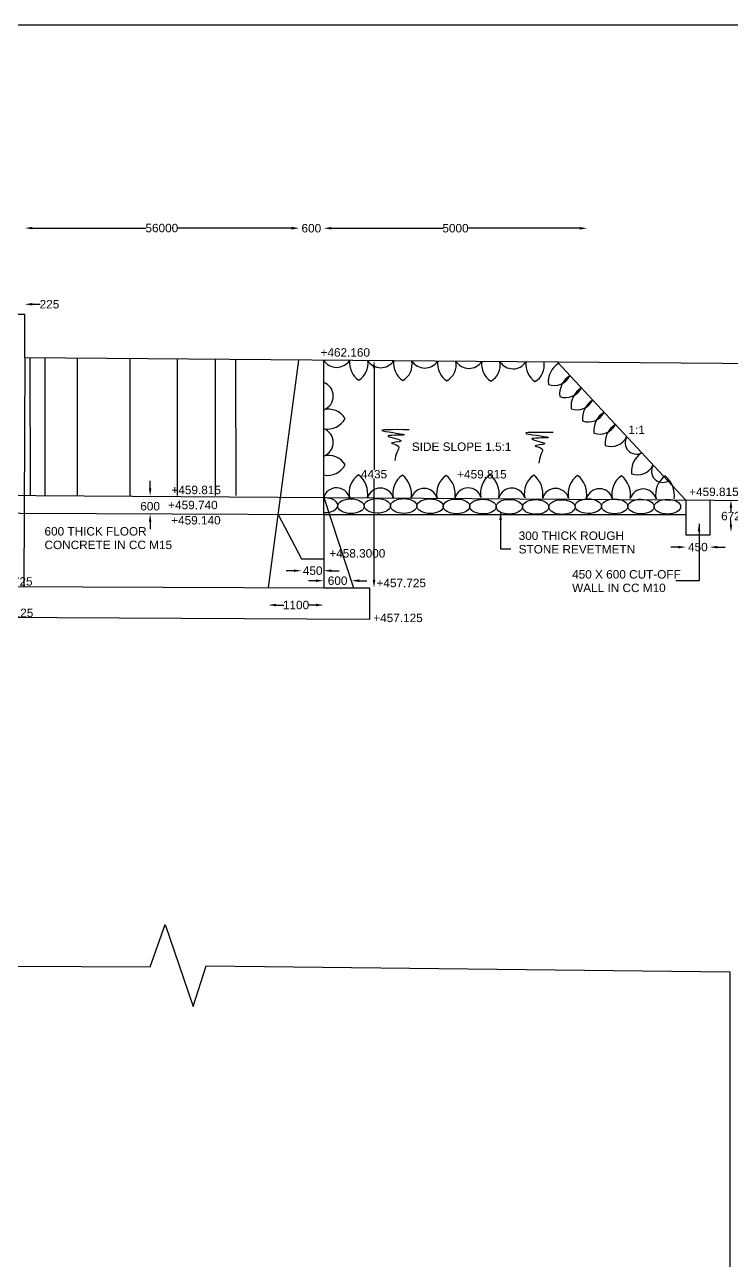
# Model space of a CAD drawing. Header units: inches. Extents: x 3910 to 36465, y 2 to 22749.
# Drawn here: x 24893 to 29503, y 14690 to 22749 of the extents above; entities that cross this region are included whole.
import ezdxf

# ---------------------------------------------------------------- set-up
doc = ezdxf.new("R2010")
doc.units = ezdxf.units.IN
doc.header["$MEASUREMENT"] = 0
doc.layers.add('DIMENSIONS', color=7, linetype='Continuous')
doc.styles.get("Standard").update_dxf_attribs({"font": 'arial.ttf', "height": 55})
doc.dimstyles.get("Standard").update_dxf_attribs({"dimtxt": 55, "dimasz": 50, "dimexe": 0.18, "dimexo": 0.0625, "dimgap": 0.09, "dimtad": 0, "dimtih": 1, "dimtoh": 1, "dimdec": 4, "dimzin": 0, "dimdsep": 46, "dimtxsty": 'Standard', "dimcen": 0.09, "dimse1": 1, "dimse2": 1, "dimadec": 0, "dimazin": 0, "dimtfac": 1, "dimtdec": 4, "dimtofl": 0, "dimtmove": 0, "dimatfit": 3, "dimfxl": 1, "dimtolj": 1, "dimtzin": 0, "dimarcsym": 0})

# ---------------------------------------------------------------- blocks, each defined once
blk = doc.blocks.new('*D37')
at = {"layer": 'Defpoints', "color": 0, "transparency": 16777216}
for p in [(25477.5, 19674.9), (25477, 19558.2), (25711.4, 19558.2)]:
    blk.add_point(p, dxfattribs=at)
at = {"layer": 'DIMENSIONS', "color": 0, "lineweight": -2, "transparency": 16777216}
for p, q in [((25711.4, 19724.9), (25711.4, 19774.9)), ((25711.4, 19508.2), (25711.4, 19458.2))]:
    blk.add_line(p, q, dxfattribs=at)
at = {"layer": 'DIMENSIONS', "color": 0, "transparency": 16777216}
for points in [[(25703, 19724.9), (25719.7, 19724.9), (25711.4, 19674.9)], [(25703, 19508.2), (25719.7, 19508.2), (25711.4, 19558.2)]]:
    blk.add_solid(points, dxfattribs=at)
at = {"layer": 'DIMENSIONS', "color": 0, "transparency": 16777216, "insert": (25711.4, 19608.2), "char_height": 55, "attachment_point": 5}
blk.add_mtext('\\A1;600', dxfattribs=at)
blk = doc.blocks.new('*D38')
at = {"layer": 'Defpoints', "color": 0, "transparency": 16777216}
for p in [(27131.3, 20557.9), (27143.3, 19076.6), (27172.1, 19076.6)]:
    blk.add_point(p, dxfattribs=at)
at = {"layer": 'DIMENSIONS', "color": 0, "lineweight": -2, "transparency": 16777216}
for p, q in [((27172.1, 20507.9), (27172.1, 19845.4)), ((27172.1, 19126.6), (27172.1, 19789))]:
    blk.add_line(p, q, dxfattribs=at)
at = {"layer": 'DIMENSIONS', "color": 0, "transparency": 16777216}
for points in [[(27163.8, 20507.9), (27180.5, 20507.9), (27172.1, 20557.9)], [(27163.8, 19126.6), (27180.5, 19126.6), (27172.1, 19076.6)]]:
    blk.add_solid(points, dxfattribs=at)
at = {"layer": 'DIMENSIONS', "color": 0, "transparency": 16777216, "insert": (27172.1, 19817.2), "char_height": 55, "attachment_point": 5}
blk.add_mtext('\\A1;4435', dxfattribs=at)
blk = doc.blocks.new('*D39')
at = {"layer": 'Defpoints', "color": 0, "transparency": 16777216}
for p in [(26482.6, 19078), (26843.9, 19078), (26843.9, 18963.9)]:
    blk.add_point(p, dxfattribs=at)
at = {"layer": 'DIMENSIONS', "color": 0, "lineweight": -2, "transparency": 16777216}
for p, q in [((26532.6, 18963.9), (26583.7, 18963.9)), ((26793.9, 18963.9), (26742.8, 18963.9))]:
    blk.add_line(p, q, dxfattribs=at)
at = {"layer": 'DIMENSIONS', "color": 0, "transparency": 16777216}
for points in [[(26532.6, 18972.2), (26532.6, 18955.6), (26482.6, 18963.9)], [(26793.9, 18972.2), (26793.9, 18955.6), (26843.9, 18963.9)]]:
    blk.add_solid(points, dxfattribs=at)
at = {"layer": 'DIMENSIONS', "color": 0, "transparency": 16777216, "insert": (26663.2, 18963.9), "char_height": 55, "attachment_point": 5}
blk.add_mtext('\\A1;1100', dxfattribs=at)
blk = doc.blocks.new('*D40')
at = {"layer": 'Defpoints', "color": 0, "transparency": 16777216}
for p in [(26699.7, 19265), (26843.9, 19265), (26843.9, 19188)]:
    blk.add_point(p, dxfattribs=at)
at = {"layer": 'DIMENSIONS', "color": 0, "lineweight": -2, "transparency": 16777216}
for p, q in [((26649.7, 19188), (26599.7, 19188)), ((26893.9, 19188), (26943.9, 19188))]:
    blk.add_line(p, q, dxfattribs=at)
at = {"layer": 'DIMENSIONS', "color": 0, "transparency": 16777216}
for points in [[(26649.7, 19196.3), (26649.7, 19179.6), (26699.7, 19188)], [(26893.9, 19196.3), (26893.9, 19179.6), (26843.9, 19188)]]:
    blk.add_solid(points, dxfattribs=at)
at = {"layer": 'DIMENSIONS', "color": 0, "transparency": 16777216, "insert": (26771.8, 19188), "char_height": 55, "attachment_point": 5}
blk.add_mtext('\\A1;450', dxfattribs=at)
blk = doc.blocks.new('*D41')
at = {"layer": 'Defpoints', "color": 0, "transparency": 16777216}
for p in [(26843.9, 19122.6), (27025.3, 19122.6), (27025.3, 19118.3)]:
    blk.add_point(p, dxfattribs=at)
at = {"layer": 'DIMENSIONS', "color": 0, "lineweight": -2, "transparency": 16777216}
for p, q in [((26793.9, 19122.6), (26743.9, 19122.6)), ((27075.3, 19122.6), (27125.3, 19122.6))]:
    blk.add_line(p, q, dxfattribs=at)
at = {"layer": 'DIMENSIONS', "color": 0, "transparency": 16777216}
for points in [[(26793.9, 19131), (26793.9, 19114.3), (26843.9, 19122.6)], [(27075.3, 19131), (27075.3, 19114.3), (27025.3, 19122.6)]]:
    blk.add_solid(points, dxfattribs=at)
at = {"layer": 'DIMENSIONS', "color": 0, "transparency": 16777216, "insert": (26934.6, 19122.6), "char_height": 55, "attachment_point": 5}
blk.add_mtext('\\A1;600', dxfattribs=at)
blk = doc.blocks.new('*D42')
at = {"layer": 'Defpoints', "color": 0, "transparency": 16777216}
for p in [(29207.4, 19420.4), (29361.7, 19420.4), (29361.7, 19341.8)]:
    blk.add_point(p, dxfattribs=at)
at = {"layer": 'DIMENSIONS', "color": 0, "lineweight": -2, "transparency": 16777216}
for p, q in [((29157.4, 19341.8), (29107.4, 19341.8)), ((29411.7, 19341.8), (29461.7, 19341.8))]:
    blk.add_line(p, q, dxfattribs=at)
at = {"layer": 'DIMENSIONS', "color": 0, "transparency": 16777216}
for points in [[(29157.4, 19350.1), (29157.4, 19333.4), (29207.4, 19341.8)], [(29411.7, 19350.1), (29411.7, 19333.4), (29361.7, 19341.8)]]:
    blk.add_solid(points, dxfattribs=at)
at = {"layer": 'DIMENSIONS', "color": 0, "transparency": 16777216, "insert": (29284.6, 19341.8), "char_height": 55, "attachment_point": 5}
blk.add_mtext('\\A1;450', dxfattribs=at)
blk = doc.blocks.new('*D43')
at = {"layer": 'Defpoints', "color": 0, "transparency": 16777216}
for p in [(29361.7, 19649.2), (29361.7, 19438.8), (29500.4, 19438.8)]:
    blk.add_point(p, dxfattribs=at)
at = {"layer": 'DIMENSIONS', "color": 0, "lineweight": -2, "transparency": 16777216}
for p, q in [((29500.4, 19599.2), (29500.4, 19572.2)), ((29500.4, 19488.8), (29500.4, 19515.8))]:
    blk.add_line(p, q, dxfattribs=at)
at = {"layer": 'DIMENSIONS', "color": 0, "transparency": 16777216}
for points in [[(29492.1, 19599.2), (29508.8, 19599.2), (29500.4, 19649.2)], [(29492.1, 19488.8), (29508.8, 19488.8), (29500.4, 19438.8)]]:
    blk.add_solid(points, dxfattribs=at)
at = {"layer": 'DIMENSIONS', "color": 0, "transparency": 16777216, "insert": (29500.4, 19544), "char_height": 55, "attachment_point": 5}
blk.add_mtext('\\A1;672', dxfattribs=at)
blk = doc.blocks.new('*D51')
at = {"layer": 'Defpoints', "color": 0, "transparency": 16777216}
for p in [(26682.2, 21422.6), (24893.3, 20576.2), (26682.2, 20561.5)]:
    blk.add_point(p, dxfattribs=at)
at = {"layer": 'DIMENSIONS', "color": 0, "lineweight": -2, "transparency": 16777216}
for p, q in [((24943.3, 21422.6), (25684.3, 21422.6)), ((26632.2, 21422.6), (25891.3, 21422.6))]:
    blk.add_line(p, q, dxfattribs=at)
at = {"layer": 'DIMENSIONS', "color": 0, "transparency": 16777216}
for points in [[(24943.3, 21430.9), (24943.3, 21414.3), (24893.3, 21422.6)], [(26632.2, 21430.9), (26632.2, 21414.3), (26682.2, 21422.6)]]:
    blk.add_solid(points, dxfattribs=at)
at = {"layer": 'DIMENSIONS', "color": 0, "transparency": 16777216, "insert": (25787.8, 21422.6), "char_height": 55, "attachment_point": 5}
blk.add_mtext('\\A1;56000', dxfattribs=at)
blk = doc.blocks.new('*D52')
at = {"layer": 'Defpoints', "color": 0, "transparency": 16777216}
for p in [(26843.9, 21421.3), (26682.2, 20561.5), (26843.9, 20561.5)]:
    blk.add_point(p, dxfattribs=at)
at = {"layer": 'DIMENSIONS', "color": 0, "lineweight": -2, "transparency": 16777216}
for p, q in [((26632.2, 21421.3), (26582.2, 21421.3)), ((26893.9, 21421.3), (26943.9, 21421.3))]:
    blk.add_line(p, q, dxfattribs=at)
at = {"layer": 'DIMENSIONS', "color": 0, "transparency": 16777216}
for points in [[(26632.2, 21429.6), (26632.2, 21413), (26682.2, 21421.3)], [(26893.9, 21429.6), (26893.9, 21413), (26843.9, 21421.3)]]:
    blk.add_solid(points, dxfattribs=at)
at = {"layer": 'DIMENSIONS', "color": 0, "transparency": 16777216, "insert": (26763.1, 21421.3), "char_height": 55, "attachment_point": 5}
blk.add_mtext('\\A1;600', dxfattribs=at)
blk = doc.blocks.new('*D53')
at = {"layer": 'Defpoints', "color": 0, "transparency": 16777216}
for p in [(28563.1, 21421.5), (26843.9, 20560.2), (28563.1, 20338.4)]:
    blk.add_point(p, dxfattribs=at)
at = {"layer": 'DIMENSIONS', "color": 0, "lineweight": -2, "transparency": 16777216}
for p, q in [((26893.9, 21421.5), (27621.4, 21421.5)), ((28513.1, 21421.5), (27785.6, 21421.5))]:
    blk.add_line(p, q, dxfattribs=at)
at = {"layer": 'DIMENSIONS', "color": 0, "transparency": 16777216}
for points in [[(26893.9, 21429.8), (26893.9, 21413.1), (26843.9, 21421.5)], [(28513.1, 21429.8), (28513.1, 21413.1), (28563.1, 21421.5)]]:
    blk.add_solid(points, dxfattribs=at)
at = {"layer": 'DIMENSIONS', "color": 0, "transparency": 16777216, "insert": (27703.5, 21421.5), "char_height": 55, "attachment_point": 5}
blk.add_mtext('\\A1;5000', dxfattribs=at)
blk = doc.blocks.new('*D182')
at = {"layer": 'Defpoints', "color": 0, "transparency": 16777216}
for p in [(24893.3, 20925.6), (24820.2, 20866.8), (24893.3, 20859)]:
    blk.add_point(p, dxfattribs=at)
at = {"layer": 'DIMENSIONS', "color": 0, "lineweight": -2, "transparency": 16777216}
for p, q in [((24770.2, 20925.6), (24720.2, 20925.6)), ((24943.3, 20925.6), (24993.3, 20925.6))]:
    blk.add_line(p, q, dxfattribs=at)
at = {"layer": 'DIMENSIONS', "color": 0, "transparency": 16777216}
for points in [[(24770.2, 20933.9), (24770.2, 20917.2), (24820.2, 20925.6)], [(24943.3, 20933.9), (24943.3, 20917.2), (24893.3, 20925.6)]]:
    blk.add_solid(points, dxfattribs=at)
at = {"layer": 'DIMENSIONS', "color": 0, "transparency": 16777216, "insert": (25054.9, 20925.6), "char_height": 55, "attachment_point": 5}
blk.add_mtext('\\A1;225', dxfattribs=at)

msp = doc.modelspace()

# ---------------------------------------------------------------- linework, layer by layer
at = {"color": 0}
for points in [[(29710.85211, 20536.74486), (24893.34603, 20576.18271), (24893.34603, 20859.04505), (24820.23185, 20859.04505), (24820.23185, 20535.51527), (24325.65333, 20535.51527), (24325.65333, 20868.2782), (24247.95923, 20868.2782), (24247.95923, 20577.31191), (23219.28112, 20577.31191), (23219.28112, 20353.60678), (13285.30414, 20339.00413)], [(24893.34603, 20576.18271), (24887.37349, 19084.42102)], [(24927.77847, 20575.90084), (24928.36481, 19678.55736)], [(25024.45255, 20575.90084), (25025.0389, 19678.55736)], [(25235.84476, 20570.56898), (25236.42762, 19678.55736)], [(25238.57455, 20575.90084), (25238.57621, 20573.35653)], [(25579.08804, 20570.56898), (25579.67089, 19678.55736)], [(25887.5321, 20568.04394), (25888.11331, 19678.55736)], [(26134.77968, 20566.01989), (26135.35957, 19678.55736)], [(26269.37592, 20564.91803), (26269.95508, 19678.55736)], [(26482.63574, 19078.03411), (26682.24416, 20561.53814)], [(29208.27513, 19552.35279), (26843.72058, 19552.35279), (26843.86333, 20560.21507)], [(28368.11165, 20547.73702), (29203.96661, 19650.24461)], [(7981.90981, 19100.3688), (9982.39358, 19109.78497), (10340.38755, 19680.80655), (23382.64605, 19688.79301), (29706.69283, 19646.91559), (29706.69283, 19219.54573)], [(26843.86333, 19552.35279), (23380.5379, 19567.11188), (23382.64605, 19688.79301)], [(26843.73666, 19665.8739), (27039.0931, 19076.58787)], [(29361.71647, 19649.2), (29361.71647, 19420.35392), (29207.40104, 19420.35392), (29208.92314, 19650.21179)], [(26843.86333, 19552.35279), (26843.86333, 19076.58787), (27143.2695, 19076.58787), (27143.2695, 18869.22486), (22653.16414, 18892.74209), (22653.16414, 19093.36608), (26843.86333, 19076.58787)], [(12715.89158, 16609.87184), (16962.84476, 16609.87184), (17059.99584, 16911.6841), (17254.29813, 16387.83266), (17336.50294, 16634.2882), (22206.07085, 16620.08593), (22303.90642, 16904.99288), (22485.9015, 16371.97509), (22571.11307, 16620.08593), (25712.39601, 16604.0642), (25808.69262, 16881.06371), (25992.17663, 16346.57166), (26076.76148, 16610.56651), (29493.07547, 16571.57452), (29493.07547, 4133.64921)]]:
    msp.add_lwpolyline(points, dxfattribs=at)
for centre, radius, start, end in [((26928.46878, 20615.33601), 100.97723, 213.0844743, 325.977458569), ((27151.83351, 20545.91714), 140.26934, 174.715004331, 235.314454528), ((27011.03012, 20536.44205), 122.17328, 299.942280531, 10.097495548), ((27215.91649, 20612.98286), 100.97723, 213.0844743, 325.977458569), ((27439.28122, 20543.56399), 140.26934, 174.715004331, 235.314454528), ((27298.47783, 20534.0889), 122.17328, 299.942280531, 10.097495548), ((27503.3642, 20610.6297), 100.97723, 213.0844743, 325.977458569), ((27726.72893, 20541.21084), 140.26934, 174.715004331, 235.314454528), ((27585.92554, 20531.73575), 122.17328, 299.942280531, 10.097495548), ((27790.81191, 20608.27655), 100.97723, 213.0844743, 325.977458569), ((28014.17664, 20538.85769), 140.26934, 174.715004331, 235.314454528), ((27873.37325, 20529.38259), 122.17328, 299.942280531, 10.097495548), ((28078.25963, 20605.9234), 100.97723, 213.0844743, 325.977458569), ((28301.62436, 20536.50454), 140.26934, 174.715004331, 235.314454528), ((28160.82096, 20527.02944), 122.17328, 299.942280531, 10.097495548), ((28448.23265, 20419.82677), 139.56054, 121.161910907, 186.750622055), ((26811.85866, 20326.67278), 94.59765, 289.745397092, 70.23837213), ((28348.05699, 20511.12108), 114.34619, 250.368232908, 333.242024452), ((28522.37532, 20340.21669), 139.56054, 121.161910907, 186.750622055), ((28422.19965, 20431.511), 114.34619, 250.368232908, 333.242024452), ((28596.51798, 20260.60661), 139.56054, 121.161910907, 186.750622055), ((26874.21333, 20110.84604), 130.38362, 32.915673344, 103.481129068), ((28496.34232, 20351.90092), 114.34619, 250.368232908, 333.242024452), ((28670.66065, 20180.99654), 139.56054, 121.161910907, 186.750622055), ((26869.06964, 20240.01256), 128.58139, 258.66614689, 333.029601742), ((28570.48498, 20272.29084), 114.34619, 250.368232908, 333.242024452), ((28744.80331, 20101.38646), 139.56054, 121.161910907, 186.750622055), ((26811.81592, 20024.91213), 94.59765, 289.745397092, 70.23837213), ((28644.62765, 20192.68077), 114.34619, 250.368232908, 333.242024452), ((28818.94598, 20021.77638), 139.56054, 121.161910907, 186.750622055), ((28718.77031, 20113.07069), 114.34619, 250.368232908, 333.242024452), ((28884.06049, 20022.42993), 74.33886, 148.212506113, 297.714359537), ((26874.17059, 19809.08539), 130.38362, 32.915673344, 103.481129068), ((28990.84956, 19837.19631), 139.56054, 121.161910907, 186.750622055), ((26869.0269, 19938.25191), 128.58139, 258.66614689, 333.029601742), ((28890.6739, 19928.49062), 114.34619, 250.368232908, 333.242024452), ((29055.96408, 19837.84986), 74.33886, 148.212506113, 297.714359537), ((27153.70179, 19694.46745), 144.6102, 124.586463667, 191.85535141), ((26970.07666, 19688.4308), 161.11274, 351.271936752, 50.933280463), ((27439.2888, 19692.57631), 144.6102, 124.586463667, 191.85535141), ((27255.66366, 19686.53967), 161.11274, 351.271936752, 50.933280463), ((27724.8758, 19690.68518), 144.6102, 124.586463667, 191.85535141), ((27541.25066, 19684.64853), 161.11274, 351.271936752, 50.933280463), ((28011.22249, 19694.396), 144.6102, 124.586463667, 191.85535141), ((27827.59735, 19688.35935), 161.11274, 351.271936752, 50.933280463), ((28296.80949, 19692.50486), 144.6102, 124.586463667, 191.85535141), ((28113.18435, 19686.46821), 161.11274, 351.271936752, 50.933280463), ((28582.39649, 19690.61372), 144.6102, 124.586463667, 191.85535141), ((28398.77135, 19684.57708), 161.11274, 351.271936752, 50.933280463), ((28867.98349, 19688.72259), 144.6102, 124.586463667, 191.85535141), ((28684.35835, 19682.68594), 161.11274, 351.271936752, 50.933280463), ((29153.57049, 19686.83145), 144.6102, 124.586463667, 191.85535141), ((28969.94536, 19680.7948), 161.11274, 351.271936752, 50.933280463), ((26927.79394, 19640.77719), 87.72384, 15.865063714, 163.376129721), ((27213.38094, 19638.88606), 87.72384, 15.865063714, 163.376129721), ((27498.96795, 19636.99492), 87.72384, 15.865063714, 163.376129721), ((27785.31463, 19640.70574), 87.72384, 15.865063714, 163.376129721), ((28070.90163, 19638.8146), 87.72384, 15.865063714, 163.376129721), ((28356.48864, 19636.92347), 87.72384, 15.865063714, 163.376129721), ((28642.07564, 19635.03233), 87.72384, 15.865063714, 163.376129721), ((28927.66264, 19633.14119), 87.72384, 15.865063714, 163.376129721)]:
    msp.add_arc(centre, radius, start, end, dxfattribs=at)
msp.add_ellipse((26850.33181, 19614.86083), major_axis=(-86.0597, 0.59048), ratio=0.5561963563, start_param=1.497740328, end_param=4.7929198794, dxfattribs=at)
for centre in [(27021.36003, 19608.89599), (27193.72474, 19611.14738), (27365.84415, 19609.96641), (27537.96356, 19608.78544), (27710.08297, 19607.60447), (27882.20238, 19606.4235), (28054.32178, 19605.24253), (28226.44119, 19604.06156), (28398.5606, 19602.8806), (28569.73571, 19608.96074), (28741.85512, 19607.77977), (28913.97453, 19606.5988), (29086.09445, 19605.52135)]:
    msp.add_ellipse(centre, major_axis=(-86.0597, 0.59048), ratio=0.5561963563, dxfattribs=at)
for points in [[(27401.6277, 20107.59474), (27231.10586, 20099.62744), (27369.29501, 20073.51237), (27263.88149, 20064.65975), (27346.26345, 20033.23312), (27285.58422, 20019.95428), (27330.76146, 19999.15075), (27322.78893, 19962.85519), (27308.16912, 19906.48232)], [(28339.61076, 20089.54758), (28169.08893, 20081.58029), (28307.27808, 20055.46521), (28201.86455, 20046.61259), (28284.24651, 20015.18596), (28223.56728, 20001.90712), (28268.74453, 19981.10359), (28260.772, 19944.80803), (28246.15219, 19888.43516)]]:
    msp.add_spline(points, degree=3, dxfattribs=at)
at = {"layer": 'DIMENSIONS', "color": 0}
msp.add_lwpolyline([(36464.88291, 1.6242), (4078.91233, 1.6242), (4078.91233, 22749.09892), (36464.88291, 22749.09892)], close=True, dxfattribs=at)
msp.add_lwpolyline([(26546.6267, 19553.61947), (26699.65786, 19264.98874), (26843.86333, 19264.98874)], dxfattribs=at)

# ---------------------------------------------------------------- texts
at = {"color": 0}
for s, p in [('+462.160', (26823.23395, 20584.08206)), ('1:1', (28831.92734, 20079.63645)), ('SIDE SLOPE 1.5:1', (27419.01113, 19969.066)), ('+459.815', (27714.61671, 19789.52844)), (' +459.815', (25829.33086, 19687.19556)), ('+459.815', (29227.91656, 19674.87211)), ('+459.740', (25829.33086, 19588.88785)), ('+459.140', (25849.0096, 19489.42358)), ('600 THICK FLOOR ', (25022.50015, 19417.21364)), ('300 THICK ROUGH ', (28115.51833, 19388.65337)), ('CONCRETE IN CC M15', (25022.50015, 19328.86097)), ('STONE REVETMETN ', (28115.51833, 19300.30071)), ('+458.3000', (26880.43086, 19273.7642)), ('450 X 600 CUT-OFF', (28464.2589, 19136.79999)), ('+457.725', (24622.05691, 19090.67347)), ('+457.725', (27188.36734, 19080.55202)), ('WALL IN CC M10 ', (28464.2589, 19048.44733)), ('+457.125', (24626.87116, 18885.38123)), ('+457.125', (27166.99085, 18852.683))]:
    msp.add_text(s, height=55, dxfattribs=at).set_placement(p)

# ---------------------------------------------------------------- dimensions: what is measured, and where the dimension line sits
at = {"layer": 'DIMENSIONS', "color": 0}
for base, p1, p2, text, picture, middle in [((26682.24416, 21422.5942), (24893.34603, 20576.18271), (26682.24416, 20561.53814), '56000', '*D51', (25787.79509, 21422.5942)), ((26843.86351, 21421.28771), (26682.24416, 20561.53814), (26843.86351, 20561.51525), '600', '*D52', (26763.05384, 21421.28771)), ((28563.11261, 21421.45056), (26843.86333, 20560.21507), (28563.11261, 20338.35634), '5000', '*D53', (27703.48797, 21421.45056)), ((24893.34603, 20925.55704), (24820.23185, 20866.78818), (24893.34603, 20859.04505), '225', '*D182', (25054.8702, 20925.55704)), ((29361.71647, 19341.78045), (29207.40104, 19420.35392), (29361.71647, 19420.35392), '450', '*D42', (29284.55875, 19341.78045)), ((26843.86333, 19187.96843), (26699.65786, 19264.98874), (26843.86333, 19264.98874), '450', '*D40', (26771.7606, 19187.96843)), ((27025.27684, 19122.61782), (26843.86333, 19122.61782), (27025.27684, 19118.26415), '600', '*D41', (26934.57009, 19122.61782)), ((26843.86333, 18963.90919), (26482.63574, 19078.03411), (26843.86333, 19078.03411), '1100', '*D39', (26663.24954, 18963.90919))]:
    dim = msp.add_linear_dim(base=base, p1=p1, p2=p2, text=text, dimstyle='Standard', dxfattribs=at)
    dim.commit()
    dim.dimension.update_dxf_attribs({"geometry": picture, "text_midpoint": middle})
for base, p1, p2, text, picture, middle in [((27172.13162, 19076.58787), (27131.31104, 20557.86192), (27143.2695, 19076.58787), '4435', '*D38', (27172.13162, 19817.22489)), ((29500.44838, 19438.76788), (29361.71647, 19649.2), (29361.71647, 19438.76788), '672', '*D43', (29500.44838, 19543.98394))]:
    dim = msp.add_linear_dim(base=base, p1=p1, p2=p2, angle=90, text=text, dimstyle='Standard', dxfattribs=at)
    dim.commit()
    dim.dimension.update_dxf_attribs({"geometry": picture, "text_midpoint": middle})
dim = msp.add_linear_dim(base=(25711.35963, 19558.17774), p1=(25477.49556, 19674.92105), p2=(25476.99806, 19558.17774), angle=90, text='600', dimstyle='Standard', dxfattribs=at)
dim.commit()
dim.dimension.update_dxf_attribs({"geometry": '*D37', "text_midpoint": (25711.35963, 19608.17774), "dimtype": 160})

# ---------------------------------------------------------------- leaders
for points in [[(27997.57624, 19569.52335), (27997.57624, 19331.23137), (28065.22425, 19331.23137)], [(29292.1697, 19494.19121), (29292.1697, 19121.37603), (29141.83051, 19121.37603)]]:
    msp.add_leader(points, dimstyle='Standard', override={"dimgap": 0.09, "dimtad": 0}, dxfattribs=at)

doc.saveas('drawing.dxf')
